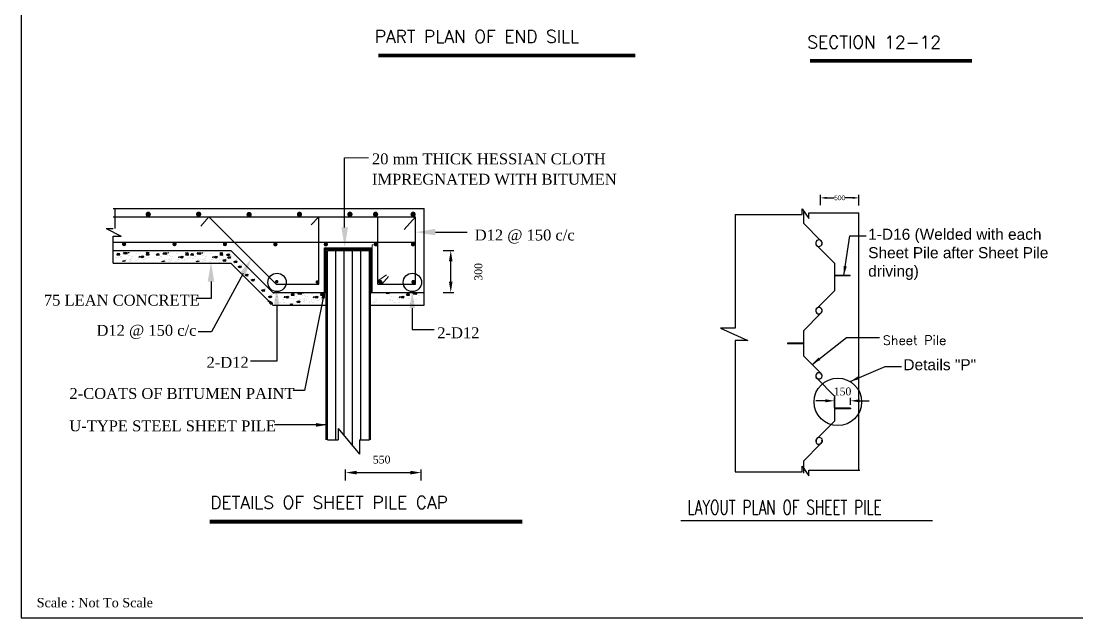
# Model space of a CAD drawing. Extents: x -298162 to 1078160, y -513173 to -216568.
# Drawn here: x 432169 to 465995, y -459717 to -440584 of the extents above; entities that cross this region are included whole.
import ezdxf

# ---------------------------------------------------------------- set-up
doc = ezdxf.new("R2010")
doc.units = 0
doc.header["$MEASUREMENT"] = 0
doc.layers.get('0').update_dxf_attribs({"linetype": 'CONTINUOUS'})
doc.layers.get('DEFPOINTS').update_dxf_attribs({"linetype": 'CONTINUOUS'})
for name, color, linetype, lineweight in [('HACH', 8, 'CONTINUOUS', 20), ('Left Bank Profile', 7, 'CONTINUOUS', 25), ('Other line', 7, 'CONTINUOUS', 15)]:
    doc.layers.add(name, color=color, linetype=linetype, lineweight=lineweight)
doc.layers.add('LINE', color=7, linetype='CONTINUOUS')
doc.styles.add('Arial-20', font='arial.ttf')
doc.styles.add('BIG', font='ROMANT.SHX')
doc.styles.get("Standard").update_dxf_attribs({"font": 'times.ttf', "height": 250})
doc.styles.add('TIMES', font='arial.ttf', dxfattribs={"height": 350})
doc.dimstyles.new('3', dxfattribs={"dimtxt": 225, "dimasz": 350, "dimexe": 100, "dimexo": 25, "dimgap": 9, "dimtad": 0, "dimdec": 0, "dimzin": 0, "dimdsep": 46, "dimtxsty": 'Standard', "dimcen": 0, "dimclrt": 256, "dimadec": 0, "dimazin": 0, "dimtfac": 1, "dimtdec": 0, "dimtofl": 0, "dimtmove": 2, "dimatfit": 3, "dimfxl": 1, "dimtolj": 1, "dimtzin": 0, "dimarcsym": 0})

# ---------------------------------------------------------------- blocks, each defined once
blk = doc.blocks.new('*D1005')
at = {"color": 0, "lineweight": -2}
for p, q in [((442566, -455308), (442566, -454959)), ((444990, -455308), (444990, -454959)), ((442916, -455059), (444640, -455059))]:
    blk.add_line(p, q, dxfattribs=at)
for points in [[(442916, -455001), (442916, -455117), (442566, -455059)], [(444640, -455001), (444640, -455117), (444990, -455059)]]:
    blk.add_solid(points, dxfattribs=at)
at = {"layer": 'DEFPOINTS', "color": 0, "lineweight": -2}
for p in [(444990, -455059), (442566, -455333), (444990, -455333)]:
    blk.add_point(p, dxfattribs=at)
at = {"insert": (443720, -454643), "char_height": 250, "attachment_point": 5}
blk.add_mtext('\\A1;550', dxfattribs=at)
blk = doc.blocks.new('*D1007')
at = {"color": 0, "lineweight": -2}
for p, q in [((445689, -447939), (446034, -447939)), ((445934, -448935), (445934, -448289)), ((445689, -449285), (446034, -449285))]:
    blk.add_line(p, q, dxfattribs=at)
for points in [[(445876, -448289), (445993, -448289), (445934, -447939)], [(445876, -448935), (445993, -448935), (445934, -449285)]]:
    blk.add_solid(points, dxfattribs=at)
at = {"layer": 'DEFPOINTS', "color": 0, "lineweight": -2}
for p in [(445664, -447939), (445934, -447939), (445664, -449285)]:
    blk.add_point(p, dxfattribs=at)
at = {"insert": (446821, -448623), "char_height": 250, "attachment_point": 5, "rotation": 90}
blk.add_mtext('\\A1;300', dxfattribs=at)
blk = doc.blocks.new('*D1327')
at = {"layer": 'DEFPOINTS', "color": 0, "lineweight": -2}
for p in [(457778, -446508), (459012, -446251), (459012, -446519)]:
    blk.add_point(p, dxfattribs=at)
at = {"layer": 'LINE', "color": 0, "lineweight": -2}
for p, q in [((457778, -446483), (457778, -446151)), ((459012, -446494), (459012, -446151)), ((457978, -446251), (458220, -446251)), ((458812, -446251), (458569, -446251))]:
    blk.add_line(p, q, dxfattribs=at)
for points in [[(457978, -446218), (457978, -446284), (457778, -446251)], [(458812, -446218), (458812, -446284), (459012, -446251)]]:
    blk.add_solid(points, dxfattribs=at)
at = {"layer": 'LINE', "insert": (458395, -446251), "char_height": 150, "attachment_point": 5, "style": 'Arial-20'}
blk.add_mtext('\\A1;500', dxfattribs=at)
blk = doc.blocks.new('*D1328')
at = {"layer": 'DEFPOINTS', "color": 0, "linetype": 'ByBlock', "lineweight": -2}
for p in [(458741, -452757), (458741, -452910), (458231, -452996)]:
    blk.add_point(p, dxfattribs=at)
at = {"layer": 'LINE', "color": 0, "linetype": 'ByBlock', "lineweight": -2}
for p, q in [((457931, -452757), (457631, -452757)), ((458231, -452971), (458231, -452657)), ((458741, -452885), (458741, -452657)), ((459041, -452757), (459341, -452757))]:
    blk.add_line(p, q, dxfattribs=at)
for points in [[(457931, -452707), (457931, -452807), (458231, -452757)], [(459041, -452707), (459041, -452807), (458741, -452757)]]:
    blk.add_solid(points, dxfattribs=at)
at = {"layer": 'LINE', "linetype": 'ByBlock', "lineweight": -2, "insert": (458486, -452457), "char_height": 250, "attachment_point": 5}
blk.add_mtext('\\A1;150', dxfattribs=at)

msp = doc.modelspace()

# ---------------------------------------------------------------- linework, layer by layer
at = {"color": 0}
for p, q in [((440341.859, -449015.804), (438187.619, -446861.564)), ((435193.469, -448169.046), (435193.469, -448169.046)), ((435233.127, -448072.886), (435276.399, -448021.316)), ((435233.127, -448072.886), (435286.778, -448077.58)), ((435235.211, -448169.046), (435235.211, -448169.046)), ((435274.868, -448072.886), (435318.141, -448021.316)), ((435274.868, -448072.886), (435328.519, -448077.58)), ((435286.762, -448077.607), (435276.383, -448021.343)), ((435290.074, -448026.815), (435290.074, -448026.815)), ((435300.422, -448177.363), (435300.422, -448177.363)), ((435328.503, -448077.607), (435318.125, -448021.343)), ((435331.815, -448026.815), (435331.815, -448026.815)), ((435342.164, -448177.363), (435342.164, -448177.363)), ((435356.975, -448120.229), (435356.975, -448120.229)), ((435398.716, -448120.229), (435398.716, -448120.229)), ((435447.526, -448030.8), (435485.802, -447990.909)), ((435447.526, -448030.8), (435527.356, -448043.181)), ((435489.268, -448030.8), (435527.544, -447990.909)), ((435489.268, -448030.8), (435569.098, -448043.181)), ((435527.339, -448043.2), (435521.256, -447990.909)), ((435569.081, -448043.2), (435562.997, -447990.909)), ((435605.896, -448090.706), (435605.896, -448090.706)), ((435623.873, -448021.28), (435618.271, -447990.909)), ((435641.365, -447993.782), (435641.365, -447993.782)), ((435647.638, -448090.706), (435647.638, -448090.706)), ((435672.628, -448189.291), (435672.628, -448189.291)), ((435683.107, -447993.782), (435683.107, -447993.782)), ((435705.788, -448116.669), (435705.788, -448116.669)), ((435714.37, -448189.291), (435714.37, -448189.291)), ((435747.53, -448116.669), (435747.53, -448116.669)), ((435880.443, -448030.375), (435880.443, -448030.375)), ((435922.184, -448030.375), (435922.184, -448030.375)), ((435955.877, -448163.906), (435974.077, -448109.665)), ((435994.728, -448133.764), (436057.576, -448109.639)), ((435994.728, -448133.764), (436039.376, -448163.88)), ((436036.469, -448133.764), (436099.318, -448109.639)), ((436036.469, -448133.764), (436081.118, -448163.88)), ((436039.36, -448163.906), (436057.56, -448109.665)), ((436078.877, -448158.005), (436078.877, -448158.005)), ((436081.102, -448163.906), (436099.302, -448109.665)), ((436120.618, -448158.005), (436120.618, -448158.005)), ((436171.089, -447990.909), (436214.376, -448020.106)), ((436172.309, -448072.886), (436215.582, -448021.316)), ((436172.309, -448072.886), (436225.96, -448077.58)), ((436212.83, -447990.909), (436256.118, -448020.106)), ((436214.051, -448072.886), (436257.323, -448021.316)), ((436214.051, -448072.886), (436267.702, -448077.58)), ((436214.36, -448020.131), (436224.165, -447990.909)), ((436225.944, -448077.607), (436215.566, -448021.343)), ((436229.256, -448026.815), (436229.256, -448026.815)), ((436239.605, -448177.363), (436239.605, -448177.363)), ((436256.102, -448020.131), (436265.907, -447990.909)), ((436267.686, -448077.607), (436257.307, -448021.343)), ((436270.998, -448026.815), (436270.998, -448026.815)), ((436281.346, -448177.363), (436281.346, -448177.363)), ((436458.195, -448178.274), (436458.195, -448178.274)), ((436497.853, -448082.114), (436541.125, -448030.544)), ((436497.853, -448082.114), (436551.504, -448086.808)), ((436499.937, -448178.274), (436499.937, -448178.274)), ((436539.594, -448082.114), (436582.867, -448030.544)), ((436539.594, -448082.114), (436593.245, -448086.808)), ((436551.488, -448086.834), (436541.109, -448030.57)), ((436554.8, -448036.043), (436554.8, -448036.043)), ((436565.148, -448186.591), (436565.148, -448186.591)), ((436593.229, -448086.834), (436582.851, -448030.57)), ((436596.541, -448036.043), (436596.541, -448036.043)), ((436606.89, -448186.591), (436606.89, -448186.591)), ((436621.701, -448129.457), (436621.701, -448129.457)), ((436663.443, -448129.457), (436663.443, -448129.457)), ((436712.252, -448040.028), (436750.528, -448000.136)), ((436712.252, -448040.028), (436792.082, -448052.409)), ((436753.994, -448040.028), (436792.27, -448000.136)), ((436753.994, -448040.028), (436833.824, -448052.409)), ((436792.065, -448052.428), (436785.982, -448000.136)), ((436833.807, -448052.428), (436827.724, -448000.136)), ((436870.622, -448099.934), (436870.622, -448099.934)), ((436888.599, -448030.508), (436882.997, -448000.136)), ((436906.091, -448003.01), (436906.091, -448003.01)), ((436912.364, -448099.934), (436912.364, -448099.934)), ((436937.354, -448198.519), (436937.354, -448198.519)), ((436947.833, -448003.01), (436947.833, -448003.01)), ((436970.514, -448125.897), (436970.514, -448125.897)), ((436979.096, -448198.519), (436979.096, -448198.519)), ((437012.256, -448125.897), (437012.256, -448125.897)), ((437145.169, -448039.603), (437145.169, -448039.603)), ((437186.91, -448039.603), (437186.91, -448039.603)), ((437220.603, -448173.134), (437238.803, -448118.893)), ((437259.454, -448142.992), (437322.302, -448118.866)), ((437259.454, -448142.992), (437304.102, -448173.108)), ((437301.195, -448142.992), (437364.044, -448118.866)), ((437301.195, -448142.992), (437345.844, -448173.108)), ((437304.086, -448173.134), (437322.286, -448118.893)), ((437343.603, -448167.233), (437343.603, -448167.233)), ((437345.828, -448173.134), (437364.028, -448118.893)), ((437385.344, -448167.233), (437385.344, -448167.233)), ((437435.815, -448000.136), (437479.102, -448029.334)), ((437437.035, -448082.114), (437480.308, -448030.544)), ((437437.035, -448082.114), (437490.686, -448086.808)), ((437477.556, -448000.136), (437520.844, -448029.334)), ((437478.777, -448082.114), (437522.049, -448030.544)), ((437478.777, -448082.114), (437532.428, -448086.808)), ((437479.086, -448029.359), (437488.891, -448000.136)), ((437490.67, -448086.834), (437480.292, -448030.57)), ((437493.982, -448036.043), (437493.982, -448036.043)), ((437504.331, -448186.591), (437504.331, -448186.591)), ((437520.828, -448029.359), (437530.633, -448000.136)), ((437532.412, -448086.834), (437522.033, -448030.57)), ((437535.724, -448036.043), (437535.724, -448036.043)), ((437546.072, -448186.591), (437546.072, -448186.591)), ((437553.521, -448178.274), (437553.521, -448178.274)), ((437593.179, -448082.114), (437636.451, -448030.544)), ((437593.179, -448082.114), (437646.83, -448086.808)), ((437595.263, -448178.274), (437595.263, -448178.274)), ((437634.921, -448082.114), (437678.193, -448030.544)), ((437634.921, -448082.114), (437688.572, -448086.808)), ((437646.814, -448086.834), (437636.435, -448030.57)), ((437650.126, -448036.043), (437650.126, -448036.043)), ((437660.474, -448186.591), (437660.474, -448186.591)), ((437688.556, -448086.834), (437678.177, -448030.57)), ((437691.868, -448036.043), (437691.868, -448036.043)), ((437702.216, -448186.591), (437702.216, -448186.591)), ((437717.027, -448129.457), (437717.027, -448129.457)), ((437758.769, -448129.457), (437758.769, -448129.457)), ((437807.579, -448040.028), (437845.854, -448000.136)), ((437807.579, -448040.028), (437887.408, -448052.409)), ((437849.32, -448040.028), (437887.596, -448000.136)), ((437849.32, -448040.028), (437929.15, -448052.409)), ((437887.391, -448052.428), (437881.308, -448000.136)), ((437929.133, -448052.428), (437923.05, -448000.136)), ((437965.948, -448099.934), (437965.948, -448099.934)), ((437983.925, -448030.508), (437978.323, -448000.136)), ((438001.417, -448003.01), (438001.417, -448003.01)), ((438007.69, -448099.934), (438007.69, -448099.934)), ((438032.681, -448198.519), (438032.681, -448198.519)), ((438043.159, -448003.01), (438043.159, -448003.01)), ((438065.84, -448125.897), (438065.84, -448125.897)), ((438074.422, -448198.519), (438074.422, -448198.519)), ((438107.582, -448125.897), (438107.582, -448125.897)), ((438240.495, -448039.603), (438240.495, -448039.603)), ((438282.237, -448039.603), (438282.237, -448039.603)), ((438315.929, -448173.134), (438334.129, -448118.893)), ((438354.78, -448142.992), (438417.629, -448118.866)), ((438354.78, -448142.992), (438399.429, -448173.108)), ((438396.522, -448142.992), (438459.37, -448118.866)), ((438396.522, -448142.992), (438441.17, -448173.108)), ((438399.412, -448173.134), (438417.612, -448118.893)), ((438438.929, -448167.233), (438438.929, -448167.233)), ((438441.154, -448173.134), (438459.354, -448118.893)), ((438480.671, -448167.233), (438480.671, -448167.233)), ((438531.141, -448000.136), (438574.428, -448029.334)), ((438532.361, -448082.114), (438575.634, -448030.544)), ((438532.361, -448082.114), (438586.012, -448086.808)), ((438572.882, -448000.136), (438616.17, -448029.334)), ((438574.103, -448082.114), (438617.376, -448030.544)), ((438574.103, -448082.114), (438627.754, -448086.808)), ((438574.412, -448029.359), (438584.217, -448000.136)), ((438585.996, -448086.834), (438575.618, -448030.57)), ((438589.308, -448036.043), (438589.308, -448036.043)), ((438599.657, -448186.591), (438599.657, -448186.591)), ((438616.154, -448029.359), (438625.959, -448000.136)), ((438627.738, -448086.834), (438617.359, -448030.57)), ((438631.05, -448036.043), (438631.05, -448036.043)), ((438641.398, -448186.591), (438641.398, -448186.591)), ((438647.946, -448132.963), (438647.946, -448132.963)), ((438719.358, -448192.972), (438719.358, -448192.972)), ((438750.336, -448067.872), (438813.185, -448043.747)), ((438750.336, -448067.872), (438794.985, -448097.988)), ((438761.1, -448192.972), (438761.1, -448192.972)), ((438780.483, -448158.22), (438843.332, -448134.095)), ((438780.483, -448158.22), (438825.132, -448188.336)), ((438792.078, -448067.872), (438854.927, -448043.747)), ((438792.078, -448067.872), (438836.727, -448097.988)), ((438794.969, -448098.012), (438813.169, -448043.771)), ((438822.225, -448158.22), (438885.073, -448134.095)), ((438822.225, -448158.22), (438866.873, -448188.336)), ((438825.115, -448188.36), (438843.315, -448134.118)), ((438830.91, -448103.38), (438830.91, -448103.38)), ((438836.71, -448098.012), (438854.91, -448043.771)), ((438839.699, -448184.541), (438839.699, -448184.541)), ((438839.945, -448012.276), (438839.945, -448012.276)), ((438861.056, -448193.728), (438861.056, -448193.728)), ((438866.857, -448188.36), (438885.057, -448134.118)), ((438870.091, -448102.624), (438870.091, -448102.624)), ((438872.651, -448103.38), (438872.651, -448103.38)), ((438881.686, -448012.276), (438881.686, -448012.276)), ((440230.319, -449285.084), (438883.919, -447938.684)), ((438902.798, -448193.728), (438902.798, -448193.728)), ((438911.833, -448102.624), (438911.833, -448102.624)), ((438960.286, -448003.846), (438960.286, -448003.846)), ((438990.432, -448094.194), (438990.432, -448094.194)), ((435415.544, -448279.494), (435478.393, -448255.369)), ((435457.286, -448279.494), (435520.134, -448255.369)), ((435505.152, -448223.898), (435505.152, -448223.898)), ((435546.894, -448223.898), (435546.894, -448223.898)), ((435625.493, -448215.468), (435625.493, -448215.468)), ((435630.45, -448292.587), (435630.45, -448292.587)), ((435667.235, -448215.468), (435667.235, -448215.468)), ((435672.192, -448292.587), (435672.192, -448292.587)), ((435674.95, -448251.702), (435674.95, -448251.702)), ((435716.691, -448251.702), (435716.691, -448251.702)), ((435836.067, -448270.247), (435836.067, -448270.247)), ((435877.809, -448270.247), (435877.809, -448270.247)), ((435899.655, -448222.119), (435899.655, -448222.119)), ((435941.396, -448222.119), (435941.396, -448222.119)), ((436083.834, -448235.124), (436083.834, -448235.124)), ((436125.575, -448235.124), (436125.575, -448235.124)), ((436151.787, -448209.536), (436151.787, -448209.536)), ((436193.529, -448209.536), (436193.529, -448209.536)), ((436680.27, -448288.722), (436743.119, -448264.597)), ((436722.012, -448288.722), (436784.86, -448264.597)), ((436769.878, -448233.126), (436769.878, -448233.126)), ((436811.62, -448233.126), (436811.62, -448233.126)), ((436890.219, -448224.696), (436890.219, -448224.696)), ((436895.176, -448301.815), (436895.176, -448301.815)), ((436931.961, -448224.696), (436931.961, -448224.696)), ((436936.918, -448301.815), (436936.918, -448301.815)), ((436939.676, -448260.929), (436939.676, -448260.929)), ((436981.417, -448260.929), (436981.417, -448260.929)), ((437100.793, -448279.475), (437100.793, -448279.475)), ((437142.535, -448279.475), (437142.535, -448279.475)), ((437164.381, -448231.346), (437164.381, -448231.346)), ((437206.122, -448231.346), (437206.122, -448231.346)), ((437348.56, -448244.352), (437348.56, -448244.352)), ((437390.301, -448244.352), (437390.301, -448244.352)), ((437416.513, -448218.764), (437416.513, -448218.764)), ((437458.255, -448218.764), (437458.255, -448218.764)), ((437775.596, -448288.722), (437838.445, -448264.597)), ((437817.338, -448288.722), (437880.186, -448264.597)), ((437865.204, -448233.126), (437865.204, -448233.126)), ((437906.946, -448233.126), (437906.946, -448233.126)), ((437985.545, -448224.696), (437985.545, -448224.696)), ((437990.502, -448301.815), (437990.502, -448301.815)), ((438027.287, -448224.696), (438027.287, -448224.696)), ((438032.244, -448301.815), (438032.244, -448301.815)), ((438035.002, -448260.929), (438035.002, -448260.929)), ((438076.744, -448260.929), (438076.744, -448260.929)), ((438196.119, -448279.475), (438196.119, -448279.475)), ((438237.861, -448279.475), (438237.861, -448279.475)), ((438259.707, -448231.346), (438259.707, -448231.346)), ((438301.449, -448231.346), (438301.449, -448231.346)), ((438443.886, -448244.352), (438443.886, -448244.352)), ((438485.628, -448244.352), (438485.628, -448244.352)), ((438511.84, -448218.764), (438511.84, -448218.764)), ((438527.36, -448313.659), (438527.36, -448313.659)), ((438553.581, -448218.764), (438553.581, -448218.764)), ((438629.75, -448248.568), (438692.598, -448224.442)), ((438629.75, -448248.568), (438674.398, -448278.684)), ((438671.491, -448248.568), (438734.34, -448224.442)), ((438671.491, -448248.568), (438716.14, -448278.684)), ((438674.382, -448278.707), (438692.582, -448224.466)), ((438678.093, -448223.311), (438678.093, -448223.311)), ((438710.323, -448284.076), (438710.323, -448284.076)), ((438716.124, -448278.707), (438734.324, -448224.466)), ((438752.065, -448284.076), (438752.065, -448284.076)), ((438879.07, -448353.813), (438879.07, -448353.813)), ((438981.46, -448288.722), (439044.309, -448264.597)), ((438981.46, -448288.722), (439026.109, -448318.838)), ((439019.754, -448514.432), (439019.754, -448514.432)), ((439023.202, -448288.722), (439086.05, -448264.597)), ((439023.202, -448288.722), (439067.85, -448318.838)), ((439026.092, -448318.862), (439044.292, -448264.621)), ((439062.033, -448324.23), (439062.033, -448324.23)), ((439067.834, -448318.862), (439086.034, -448264.621)), ((439071.068, -448233.126), (439071.068, -448233.126)), ((439103.775, -448324.23), (439103.775, -448324.23)), ((439112.81, -448233.126), (439112.81, -448233.126)), ((439122.144, -448449.341), (439184.993, -448425.216)), ((439122.144, -448449.341), (439166.793, -448479.457)), ((439163.886, -448449.341), (439226.734, -448425.216)), ((439163.886, -448449.341), (439208.534, -448479.457)), ((439166.776, -448479.481), (439184.976, -448425.239)), ((439191.409, -448224.696), (439191.409, -448224.696)), ((439202.717, -448484.849), (439202.717, -448484.849)), ((439208.518, -448479.481), (439226.718, -448425.239)), ((439211.752, -448393.745), (439211.752, -448393.745)), ((439244.459, -448484.849), (439244.459, -448484.849)), ((439253.494, -448393.745), (439253.494, -448393.745)), ((439332.093, -448385.315), (439332.093, -448385.315)), ((439278.799, -448676.833), (438266.032, -450541.589)), ((439240.829, -448785.476), (439240.829, -448785.476)), ((439343.219, -448720.384), (439406.068, -448696.259)), ((439343.219, -448720.384), (439387.868, -448750.5)), ((439384.961, -448720.384), (439447.809, -448696.259)), ((439384.961, -448720.384), (439429.609, -448750.5)), ((439387.851, -448750.524), (439406.051, -448696.283)), ((439423.792, -448755.893), (439423.792, -448755.893)), ((439429.593, -448750.524), (439447.793, -448696.283)), ((439432.827, -448664.788), (439432.827, -448664.788)), ((439465.534, -448755.893), (439465.534, -448755.893)), ((439474.569, -448664.788), (439474.569, -448664.788)), ((439544.196, -448881.003), (439607.045, -448856.878)), ((439553.168, -448656.358), (439553.168, -448656.358)), ((439585.938, -448881.003), (439648.787, -448856.878)), ((439588.829, -448911.143), (439607.029, -448856.902)), ((439630.57, -448911.143), (439648.77, -448856.902)), ((439633.805, -448825.407), (439633.805, -448825.407)), ((439675.546, -448825.407), (439675.546, -448825.407)), ((439754.146, -448816.977), (439754.146, -448816.977)), ((439441.806, -448946.094), (439441.806, -448946.094)), ((439544.196, -448881.003), (439588.845, -448911.119)), ((439585.938, -448881.003), (439630.587, -448911.119)), ((439624.77, -448916.511), (439624.77, -448916.511)), ((439666.511, -448916.511), (439666.511, -448916.511)), ((439875.809, -449212.279), (439938.657, -449188.153)), ((439875.809, -449212.279), (439920.457, -449242.395)), ((439917.55, -449212.279), (439980.399, -449188.153)), ((439917.55, -449212.279), (439962.199, -449242.395)), ((439920.441, -449242.419), (439938.641, -449188.177)), ((439962.183, -449242.419), (439980.383, -449188.177)), ((439965.417, -449156.683), (439965.417, -449156.683)), ((440007.159, -449156.683), (440007.159, -449156.683)), ((440085.758, -449148.253), (440085.758, -449148.253)), ((439773.419, -449277.37), (439773.419, -449277.37)), ((439956.382, -449247.787), (439956.382, -449247.787)), ((439994.494, -449478.143), (439994.494, -449478.143)), ((439998.124, -449247.787), (439998.124, -449247.787)), ((440096.884, -449413.052), (440159.732, -449388.926)), ((440096.884, -449413.052), (440141.532, -449443.168)), ((440138.625, -449413.052), (440201.474, -449388.926)), ((440138.625, -449413.052), (440183.274, -449443.168)), ((440141.516, -449443.191), (440159.716, -449388.95)), ((440177.457, -449448.56), (440177.457, -449448.56)), ((440183.258, -449443.191), (440201.458, -449388.95)), ((440186.492, -449357.456), (440186.492, -449357.456)), ((440219.199, -449448.56), (440219.199, -449448.56)), ((440228.234, -449357.456), (440228.234, -449357.456)), ((440270.428, -449315.456), (440264.826, -449285.084)), ((440272.048, -449509.644), (440272.048, -449509.644)), ((440306.833, -449349.026), (440306.833, -449349.026)), ((440313.79, -449509.644), (440313.79, -449509.644)), ((440321.505, -449545.877), (440321.505, -449545.877)), ((440352.343, -449410.845), (440352.343, -449410.845)), ((440363.247, -449545.877), (440363.247, -449545.877)), ((440394.085, -449410.845), (440394.085, -449410.845)), ((440546.21, -449516.295), (440546.21, -449516.295)), ((440587.952, -449516.295), (440587.952, -449516.295)), ((440602.432, -449458.082), (440620.632, -449403.841)), ((440641.283, -449427.94), (440704.132, -449403.815)), ((440641.283, -449427.94), (440685.932, -449458.056)), ((440683.025, -449427.94), (440745.873, -449403.815)), ((440683.025, -449427.94), (440727.673, -449458.056)), ((440685.915, -449458.082), (440704.115, -449403.841)), ((440725.432, -449452.181), (440725.432, -449452.181)), ((440727.657, -449458.082), (440745.857, -449403.841)), ((440767.174, -449452.181), (440767.174, -449452.181)), ((440779.207, -449463.222), (440779.207, -449463.222)), ((440818.864, -449367.062), (440862.137, -449315.492)), ((440818.864, -449367.062), (440872.515, -449371.756)), ((440820.949, -449463.222), (440820.949, -449463.222)), ((440860.606, -449367.062), (440903.878, -449315.492)), ((440860.606, -449367.062), (440914.257, -449371.756)), ((440872.499, -449371.782), (440862.121, -449315.519)), ((440875.811, -449320.991), (440875.811, -449320.991)), ((440886.16, -449471.539), (440886.16, -449471.539)), ((440914.241, -449371.782), (440903.862, -449315.519)), ((440917.553, -449320.991), (440917.553, -449320.991)), ((440927.901, -449471.539), (440927.901, -449471.539)), ((440942.712, -449414.405), (440942.712, -449414.405)), ((440984.454, -449414.405), (440984.454, -449414.405)), ((441001.282, -449573.67), (441064.13, -449549.545)), ((441033.264, -449324.976), (441071.54, -449285.084)), ((441033.264, -449324.976), (441113.094, -449337.357)), ((441043.023, -449573.67), (441105.872, -449549.545)), ((441045.914, -449603.81), (441064.114, -449549.569)), ((441075.006, -449324.976), (441113.281, -449285.084)), ((441075.006, -449324.976), (441154.835, -449337.357)), ((441087.655, -449603.81), (441105.855, -449549.569)), ((441090.89, -449518.074), (441090.89, -449518.074)), ((441113.077, -449337.376), (441106.993, -449285.084)), ((441132.631, -449518.074), (441132.631, -449518.074)), ((441154.818, -449337.376), (441148.735, -449285.084)), ((441191.634, -449384.882), (441191.634, -449384.882)), ((441209.611, -449315.456), (441204.008, -449285.084)), ((441211.231, -449509.644), (441211.231, -449509.644)), ((441227.102, -449287.958), (441227.102, -449287.958)), ((441233.375, -449384.882), (441233.375, -449384.882)), ((441252.972, -449509.644), (441252.972, -449509.644)), ((441258.366, -449483.467), (441258.366, -449483.467)), ((441260.687, -449545.877), (441260.687, -449545.877)), ((441268.844, -449287.958), (441268.844, -449287.958)), ((441291.526, -449410.845), (441291.526, -449410.845)), ((441300.108, -449483.467), (441300.108, -449483.467)), ((441302.429, -449545.877), (441302.429, -449545.877)), ((441333.268, -449410.845), (441333.268, -449410.845)), ((441466.18, -449324.551), (441466.18, -449324.551)), ((441485.392, -449516.295), (441485.392, -449516.295)), ((441507.922, -449324.551), (441507.922, -449324.551)), ((441527.134, -449516.295), (441527.134, -449516.295)), ((441541.615, -449458.082), (441559.815, -449403.841)), ((441580.465, -449427.94), (441643.314, -449403.815)), ((441580.465, -449427.94), (441625.114, -449458.056)), ((441622.207, -449427.94), (441685.056, -449403.815)), ((441622.207, -449427.94), (441666.856, -449458.056)), ((441625.098, -449458.082), (441643.298, -449403.841)), ((441664.614, -449452.181), (441664.614, -449452.181)), ((441666.839, -449458.082), (441685.039, -449403.841)), ((441669.571, -449529.3), (441669.571, -449529.3)), ((441706.356, -449452.181), (441706.356, -449452.181)), ((441711.313, -449529.3), (441711.313, -449529.3)), ((441737.525, -449503.712), (441737.525, -449503.712)), ((441756.826, -449285.084), (441800.114, -449314.282)), ((441758.047, -449367.062), (441801.319, -449315.492)), ((441758.047, -449367.062), (441811.698, -449371.756)), ((441779.267, -449503.712), (441779.267, -449503.712)), ((441798.568, -449285.084), (441841.855, -449314.282)), ((441799.788, -449367.062), (441843.061, -449315.492)), ((441799.788, -449367.062), (441853.439, -449371.756)), ((441800.098, -449314.307), (441809.903, -449285.084)), ((441811.682, -449371.782), (441801.303, -449315.519)), ((441814.994, -449320.991), (441814.994, -449320.991)), ((441825.342, -449471.539), (441825.342, -449471.539)), ((441841.839, -449314.307), (441851.644, -449285.084)), ((441853.423, -449371.782), (441843.045, -449315.519)), ((441856.735, -449320.991), (441856.735, -449320.991)), ((441867.084, -449471.539), (441867.084, -449471.539)), ((443344.924, -449311.24), (443344.924, -449311.24)), ((443386.665, -449311.24), (443386.665, -449311.24)), ((443522.992, -449500.7), (443522.992, -449500.7)), ((443564.734, -449500.7), (443564.734, -449500.7)), ((443869.169, -449310.736), (443890.692, -449285.084)), ((443869.169, -449310.736), (443922.82, -449315.429)), ((443910.91, -449310.736), (443932.434, -449285.084)), ((443910.91, -449310.736), (443964.561, -449315.429)), ((443922.804, -449315.456), (443917.201, -449285.084)), ((443964.545, -449315.456), (443958.943, -449285.084)), ((443966.165, -449509.644), (443966.165, -449509.644)), ((444007.907, -449509.644), (444007.907, -449509.644)), ((444015.622, -449545.877), (444015.622, -449545.877)), ((444046.46, -449410.845), (444046.46, -449410.845)), ((444057.364, -449545.877), (444057.364, -449545.877)), ((444088.202, -449410.845), (444088.202, -449410.845)), ((444240.327, -449516.295), (444240.327, -449516.295)), ((444282.069, -449516.295), (444282.069, -449516.295)), ((444296.549, -449458.082), (444314.749, -449403.841)), ((444335.4, -449427.94), (444398.249, -449403.815)), ((444335.4, -449427.94), (444380.049, -449458.056)), ((444377.142, -449427.94), (444439.99, -449403.815)), ((444377.142, -449427.94), (444421.79, -449458.056)), ((444380.032, -449458.082), (444398.232, -449403.841)), ((444419.549, -449452.181), (444419.549, -449452.181)), ((444421.774, -449458.082), (444439.974, -449403.841)), ((444461.291, -449452.181), (444461.291, -449452.181)), ((444512.981, -449367.062), (444556.254, -449315.492)), ((444512.981, -449367.062), (444566.632, -449371.756)), ((444554.723, -449367.062), (444597.995, -449315.492)), ((444554.723, -449367.062), (444608.374, -449371.756)), ((444566.616, -449371.782), (444556.238, -449315.519)), ((444569.928, -449320.991), (444569.928, -449320.991)), ((444580.277, -449471.539), (444580.277, -449471.539)), ((444608.358, -449371.782), (444597.979, -449315.519)), ((444611.67, -449320.991), (444611.67, -449320.991)), ((444622.018, -449471.539), (444622.018, -449471.539)), ((444727.381, -449324.976), (444765.657, -449285.084)), ((444727.381, -449324.976), (444807.211, -449337.357)), ((444769.123, -449324.976), (444807.398, -449285.084)), ((444769.123, -449324.976), (444848.952, -449337.357)), ((444785.007, -449518.074), (444785.007, -449518.074)), ((444807.194, -449337.376), (444801.11, -449285.084)), ((444826.748, -449518.074), (444826.748, -449518.074)), ((444848.935, -449337.376), (444842.852, -449285.084)), ((444885.751, -449384.882), (444885.751, -449384.882)), ((444927.492, -449384.882), (444927.492, -449384.882)), ((444980.315, -449289.496), (444980.315, -449289.496)), ((445022.057, -449289.496), (445022.057, -449289.496)), ((440080.126, -449580.553), (440103.415, -449556.28)), ((440113.455, -449613.882), (440136.436, -449617.446)), ((440121.867, -449580.553), (440145.157, -449556.28)), ((440136.419, -449617.463), (440130.31, -449564.952)), ((440138.447, -449638.874), (440174.108, -449596.375)), ((440149.118, -449649.545), (440184.486, -449652.639)), ((440155.197, -449613.882), (440178.177, -449617.446)), ((440178.16, -449617.463), (440172.052, -449564.952)), ((440184.47, -449652.662), (440174.092, -449596.399)), ((440180.189, -449638.874), (440215.849, -449596.375)), ((440190.86, -449649.545), (440226.228, -449652.639)), ((440226.212, -449652.662), (440215.833, -449596.399)), ((440439.203, -449604.938), (440439.203, -449604.938)), ((440480.945, -449604.938), (440480.945, -449604.938)), ((440567.422, -449607.929), (440567.422, -449607.929)), ((440609.164, -449607.929), (440609.164, -449607.929)), ((440755.327, -449649.964), (440755.327, -449649.964)), ((440787.459, -449689.004), (440817.92, -449652.702)), ((440797.069, -449649.964), (440797.069, -449649.964)), ((440824.596, -449689.004), (440817.904, -449652.725)), ((440829.2, -449689.004), (440859.662, -449652.702)), ((440857.15, -449638.762), (440857.15, -449638.762)), ((440866.338, -449689.004), (440859.646, -449652.725)), ((440898.891, -449638.762), (440898.891, -449638.762)), ((441001.282, -449573.67), (441045.93, -449603.786)), ((441043.023, -449573.67), (441087.672, -449603.786)), ((441076.574, -449689.004), (441084.474, -449680.771)), ((441081.855, -449609.179), (441081.855, -449609.179)), ((441085.413, -449689.004), (441084.457, -449680.788)), ((441118.316, -449689.004), (441126.216, -449680.771)), ((441123.596, -449609.179), (441123.596, -449609.179)), ((441127.155, -449689.004), (441126.199, -449680.788)), ((441216.188, -449586.763), (441216.188, -449586.763)), ((441257.929, -449586.763), (441257.929, -449586.763)), ((441378.385, -449604.938), (441378.385, -449604.938)), ((441420.127, -449604.938), (441420.127, -449604.938)), ((441421.805, -449564.423), (441421.805, -449564.423)), ((441463.546, -449564.423), (441463.546, -449564.423)), ((441506.604, -449607.929), (441506.604, -449607.929)), ((441548.346, -449607.929), (441548.346, -449607.929)), ((443448.742, -449620.509), (443448.742, -449620.509)), ((443490.484, -449620.509), (443490.484, -449620.509)), ((443505.304, -449572.845), (443505.304, -449572.845)), ((443547.046, -449572.845), (443547.046, -449572.845)), ((444133.32, -449604.938), (444133.32, -449604.938)), ((444175.062, -449604.938), (444175.062, -449604.938)), ((444261.539, -449607.929), (444261.539, -449607.929)), ((444303.281, -449607.929), (444303.281, -449607.929)), ((444612.479, -449625.184), (444612.479, -449625.184)), ((444654.221, -449625.184), (444654.221, -449625.184)), ((444696.769, -449584.693), (444696.769, -449584.693)), ((444738.511, -449584.693), (444738.511, -449584.693)), ((444874.836, -449683.688), (444874.836, -449683.688)), ((444916.578, -449683.688), (444916.578, -449683.688))]:
    msp.add_line(p, q, dxfattribs=at)
for points in [[(442640.518, -447199.497), (442431.078, -447199.497), (442535.798, -447827.817)], [(445440.938, -447455.16), (445440.938, -447245.72), (444812.618, -447350.44)], [(438148.156, -448933.514), (438357.596, -448933.514), (438252.876, -448305.194)], [(439200.1, -448633.666), (439357.498, -448719.999), (439537.798, -448204.64)], [(440268.069, -449718.325), (440447.589, -449718.325), (440357.829, -449179.765)]]:
    msp.add_solid(points, dxfattribs=at)
at = {"layer": 'HACH', "color": 0}
for p, q in [((442535.028, -444963.557), (443300.81, -444963.557)), ((438187.619, -446861.564), (437929.911, -447160.149)), ((441711.359, -446861.564), (441461.031, -447118.355)), ((444808.079, -446861.564), (444440.271, -447259.503)), ((443596.319, -448909.746), (443878.237, -448712.783)), ((443731.092, -449015.804), (443939.19, -448776.164))]:
    msp.add_line(p, q, dxfattribs=at)
at = {"layer": 'Left Bank Profile', "color": 0}
msp.add_lwpolyline([(461971.027, -459716.504), (492673.902, -459716.504)], dxfattribs=at)
at = {"layer": 'LINE', "color": 0}
for p, q in [((442535.028, -447199.497), (442535.028, -444963.557)), ((435113.999, -446592.284), (439153.199, -446592.284)), ((435187.2, -447229.399), (435187.2, -446592.284)), ((439153.199, -446592.284), (441307.439, -446592.284)), ((441307.439, -446592.284), (445077.359, -446592.284)), ((445077.359, -449689.004), (445077.359, -446592.284)), ((435113.999, -446861.564), (439153.199, -446861.564)), ((439153.199, -446861.564), (444808.079, -446861.564)), ((441711.359, -449015.804), (441711.359, -446861.564)), ((443596.319, -449015.804), (443596.319, -446861.564)), ((444808.079, -449015.804), (444808.079, -446861.564)), ((434893.947, -447229.399), (435113.999, -447229.399)), ((434893.947, -447229.399), (435373.265, -447478.391)), ((435113.999, -448342.604), (435113.999, -447478.391)), ((435113.999, -447478.391), (435373.265, -447478.391)), ((445440.938, -447350.44), (446463.415, -447350.44)), ((435113.999, -447669.404), (444808.079, -447669.404)), ((441890.879, -449285.084), (441890.879, -447848.924)), ((441890.879, -447848.924), (443416.799, -447848.924)), ((441890.879, -447859.696), (443416.799, -447859.696)), ((441901.65, -449285.084), (441901.65, -447848.924)), ((441913.319, -449285.084), (441913.319, -447848.924)), ((441924.09, -449285.084), (441924.09, -447848.924)), ((441934.862, -449285.084), (441934.862, -447848.924)), ((441935.759, -449285.084), (441935.759, -447848.924)), ((443361.148, -449285.084), (443361.148, -447848.924)), ((443371.919, -449285.084), (443371.919, -447848.924)), ((443371.919, -449285.084), (443371.919, -447848.924)), ((443394.359, -449285.084), (443394.359, -447848.924)), ((443395.257, -449285.084), (443395.257, -447848.924)), ((443406.028, -449285.084), (443406.028, -447848.924)), ((443416.799, -449285.084), (443416.799, -447848.924)), ((435113.999, -447938.684), (438883.919, -447938.684)), ((441890.879, -447870.467), (443416.799, -447870.467)), ((441890.879, -447871.364), (443416.799, -447871.364)), ((441890.879, -447882.136), (443416.799, -447882.136)), ((441890.879, -447893.804), (443416.799, -447893.804)), ((441890.879, -447893.804), (443416.799, -447893.804)), ((441947.428, -454012.878), (441947.428, -447938.684)), ((441958.199, -454012.878), (441958.199, -447938.684)), ((441980.639, -447905.473), (443327.039, -447905.473)), ((441980.639, -447916.244), (443327.039, -447916.244)), ((441980.639, -454012.878), (441980.639, -447938.684)), ((441980.639, -447938.684), (443327.039, -447938.684)), ((442249.919, -454012.878), (442249.919, -447938.684)), ((442519.199, -453884.168), (442519.199, -447938.684)), ((442788.479, -454206.976), (442788.479, -447938.684)), ((443057.759, -454012.878), (443057.759, -447938.684)), ((443327.039, -454012.878), (443327.039, -447938.684)), ((443327.039, -454012.878), (443327.039, -447938.684)), ((443349.479, -454012.878), (443349.479, -447938.684)), ((443360.25, -454012.878), (443360.25, -447938.684)), ((435113.999, -448342.604), (438883.919, -448342.604)), ((440230.319, -449689.004), (438883.919, -448342.604)), ((438252.876, -448933.514), (438252.876, -449476.936)), ((440341.859, -449015.804), (441711.359, -449015.804)), ((443596.319, -449015.804), (444808.079, -449015.804)), ((438252.876, -449476.936), (437775.014, -449476.936)), ((440230.319, -449285.084), (441947.428, -449285.084)), ((443360.25, -449285.084), (445077.359, -449285.084)), ((440230.319, -449689.004), (441947.428, -449689.004)), ((440357.829, -449718.325), (440357.829, -451487.807)), ((443360.25, -449689.004), (445077.359, -449689.004)), ((444699.535, -449785.493), (444699.535, -450472.595)), ((438266.032, -450541.589), (437843.345, -450541.589)), ((444699.535, -450472.595), (445402.144, -450472.595)), ((440357.829, -451487.807), (439517.688, -451487.807)), ((442322.168, -453647.971), (442322.168, -454012.878)), ((442322.168, -453647.971), (443007.066, -454469.013)), ((441980.639, -454012.878), (442322.168, -454012.878)), ((442626.567, -454012.878), (442653.839, -454012.878)), ((443007.066, -454012.878), (443007.066, -454469.013)), ((443007.066, -454012.878), (443327.039, -454012.878)), ((461991.785, -459716.504), (492673.902, -459716.504))]:
    msp.add_line(p, q, dxfattribs=at)
at = {"layer": 'LINE', "color": 0, "linetype": 'ByBlock', "lineweight": -2}
for p, q in [((455051.585, -446785.835), (457195.339, -446785.835)), ((457195.339, -446785.835), (457195.339, -446604.92)), ((457195.339, -446604.92), (457411.473, -446910.998)), ((457411.473, -446910.998), (457411.473, -446733.794)), ((457411.473, -446733.794), (459011.585, -446733.794)), ((458731.585, -448736.089), (458230.88, -448736.089)), ((458731.585, -448755.238), (458230.88, -448755.238)), ((456722.557, -450911.006), (456722.557, -450930.156)), ((457230.88, -450911.006), (456722.557, -450911.006)), ((457230.88, -450930.156), (456722.557, -450930.156)), ((458740.585, -452995.503), (458230.88, -452995.503)), ((457195.339, -455035.937), (457195.339, -454855.021)), ((457195.339, -454855.021), (457411.473, -455161.1)), ((455051.585, -455035.937), (457195.339, -455035.937)), ((457411.473, -455161.1), (457411.473, -454983.896)), ((457411.473, -454983.896), (459038.585, -454983.896)), ((453302.497, -456592.913), (461367.585, -456592.913))]:
    msp.add_line(p, q, dxfattribs=at)
at = {"layer": 'LINE', "color": 0, "linetype": 'ByBlock', "lineweight": -2, "ltscale": 5}
for p, q in [((455051.585, -446785.835), (455051.585, -450423.614)), ((455051.585, -446785.835), (455051.585, -450423.614)), ((459011.585, -454983.896), (459011.585, -446733.794)), ((458731.585, -448755.238), (458731.585, -448736.089)), ((455051.585, -450423.614), (454578.585, -450423.614)), ((454578.585, -450423.614), (455449.585, -450818.614)), ((455051.585, -450818.614), (455051.585, -455035.937)), ((455449.585, -450818.614), (455051.585, -450818.614)), ((458740.585, -452995.503), (458740.585, -453014.653))]:
    msp.add_line(p, q, dxfattribs=at)
at = {"layer": 'LINE', "color": 0, "linetype": 'ByBlock', "lineweight": 30}
for p, q in [((457230.88, -446698.827), (457230.88, -447064.286)), ((457789.359, -447622.765), (457230.88, -447064.286)), ((457671.987, -447786.082), (458230.88, -448344.975)), ((458230.88, -448344.975), (458230.88, -449226.615)), ((457888.737, -449568.758), (458230.88, -449226.615)), ((457671.987, -449785.508), (457888.737, -449568.758)), ((457789.773, -449951.425), (457230.88, -450510.318)), ((457230.88, -450510.318), (457230.88, -451312.07)), ((457789.359, -451870.549), (457230.88, -451312.07)), ((457671.987, -452045.497), (458230.88, -452604.389)), ((458230.88, -452604.389), (458230.88, -453405.727)), ((458740.585, -453014.653), (458230.88, -453014.653)), ((457671.987, -453964.62), (458230.88, -453405.727)), ((457785.051, -454134.845), (457230.88, -454689.017)), ((457230.88, -454689.017), (457230.88, -455078.593))]:
    msp.add_line(p, q, dxfattribs=at)
at = {"layer": 'LINE', "color": 0, "linetype": 'ByBlock', "lineweight": 20}
for p, q in [((443416.799, -447848.924), (443416.799, -447759.367)), ((443416.799, -447759.367), (443453.529, -447760.187))]:
    msp.add_line(p, q, dxfattribs=at)
at = {"layer": 'LINE', "color": 0}
msp.add_lwpolyline([(432168.702, -459716.504), (492673.902, -459716.504), (492673.902, -416930.684), (432168.702, -416930.684)], close=True, dxfattribs=at)
for points, const_width in [([(451844.318, -441685.03), (443617.247, -441685.03)], 122.4), ([(457445.013, -441858.047), (462634.679, -441858.047)], 122.4), ([(438207.156, -456632.565), (448231.885, -456632.565)], 134.64)]:
    msp.add_lwpolyline(points, dxfattribs=dict(at, const_width=const_width))
for points, const_width in [([(436199.733, -446776.92, 1), (436283.883, -446776.92, 1)], 84.15), ([(437814.938, -446776.92, 1), (437899.088, -446776.92, 1)], 84.15), ([(439431.285, -446785.434, 1), (439515.435, -446785.434, 1)], 84.15), ([(441044.636, -446776.92, 1), (441128.786, -446776.92, 1)], 84.15), ([(442662.154, -446776.92, 1), (442746.304, -446776.92, 1)], 84.15), ([(443483.418, -446776.92, 1), (443567.568, -446776.92, 1)], 84.15), ([(444685.374, -446776.92, 1), (444769.524, -446776.92, 1)], 84.15), ([(435434.606, -447732.753, 1), (435501.926, -447732.753, 1)], 67.32), ([(437050.286, -447732.753, 1), (437117.606, -447732.753, 1)], 67.32), ([(438665.966, -447732.753, 1), (438733.286, -447732.753, 1)], 67.32), ([(440282.614, -447740.176, 1), (440349.934, -447740.176, 1)], 67.32), ([(441898.704, -447740.176, 1), (441966.024, -447740.176, 1)], 67.32), ([(443500.592, -447740.176, 1), (443567.912, -447740.176, 1)], 67.32), ([(444688.66, -447740.176, 1), (444755.98, -447740.176, 1)], 67.32), ([(440333.757, -448933.885, 1), (440387.613, -448933.885, 1)], 53.856), ([(441629.659, -448947.512, 1), (441683.515, -448947.512, 1)], 53.856), ([(443644.543, -448947.474, 1), (443711.863, -448947.474, 1)], 67.32), ([(444705.712, -448947.474, 1), (444773.032, -448947.474, 1)], 67.32)]:
    msp.add_lwpolyline(points, format="xyb", close=True, dxfattribs=dict(at, const_width=const_width))
for centre in [(440368.305, -448961.14), (444704.435, -448961.14)]:
    msp.add_circle(centre, 293.709, dxfattribs=at)
at = {"layer": 'LINE', "color": 0, "linetype": 'ByBlock', "lineweight": 30}
for centre, start, end in [((457730.466, -447706.31), 160.1993986, 54.8188723), ((457730.88, -447702.538), 340.1993986, 234.8188723), ((457730.88, -449867.881), 305.1811277, 199.8006014), ((457730.88, -449869.052), 125.1811277, 19.8006014), ((457730.466, -451954.093), 160.1993986, 54.8188723), ((457730.88, -451961.952), 340.1993986, 234.8188723), ((457742.078, -454039.02), 305.1811277, 199.8006014), ((457730.88, -454048.165), 125.1811277, 19.8006014)]:
    msp.add_arc(centre, 102.216, start, end, dxfattribs=at)
at = {"layer": 'LINE', "color": 0}
msp.add_solid([(444609.775, -449785.493), (444789.295, -449785.493), (444699.535, -449246.933)], dxfattribs=at)
at = {"layer": 'Other line', "color": 0, "linetype": 'ByBlock', "lineweight": -2}
msp.add_circle((458335.88, -452791.653), 761.329, dxfattribs=at)

# ---------------------------------------------------------------- texts
at = {"color": 0, "linetype": 'ByBlock', "lineweight": -2, "style": 'BIG', "width": 0.7}
msp.add_text('LAYOUT PLAN OF SHEET PILE', height=455, dxfattribs=at).set_placement((453517.955, -456398.713))
at = {"layer": 'Left Bank Profile', "color": 0, "insert": (434529.973, -459383.621), "char_height": 300, "width": 47139.87554, "attachment_point": 8}
msp.add_mtext('Scale : Not To Scale', dxfattribs=at)
at = {"layer": 'LINE', "color": 0, "style": 'BIG'}
for s, p in [('PART PLAN OF END SILL', (443500.345, -441275.388)), ('SECTION 12-12', (457357.387, -441457.5)), ('DETAILS OF SHEET PILE CAP', (438229.347, -456214.849))]:
    msp.add_text(s, height=400, dxfattribs=at).set_placement(p)
at = {"layer": 'LINE', "color": 0}
for s, p in [('20 mm THICK HESSIAN CLOTH ', (443409.432, -445175.806)), ('IMPREGNATED WITH BITUMEN', (443409.432, -445827.759)), ('D12 @ 150 c/c', (446702.359, -447616.28)), ('75 LEAN CONCRETE', (432899.376, -449704.684)), ('D12 @ 150 c/c', (434583.426, -450672.542)), ('2-D12', (445502.44, -450750.204)), ('2-D12 ', (438109.461, -451697.552)), ('2-COATS OF BITUMEN PAINT', (433716.98, -452697.069)), ('U-TYPE STEEL SHEET PILE ', (433713.31, -453734.822))]:
    msp.add_text(s, height=350, dxfattribs=at).set_placement(p)
at = {"layer": 'LINE', "color": 0, "linetype": 'ByBlock', "lineweight": -2, "style": 'BIG'}
msp.add_text('Sheet Pile', height=300, dxfattribs=at).set_placement((459778.121, -450966.811))
at = {"layer": 'Other line', "color": 0, "linetype": 'ByBlock', "lineweight": -2, "char_height": 354.06, "width": 8967.24305, "attachment_point": 1, "style": 'TIMES'}
for s, insert in [('1-D16 (Welded with each \\PSheet Pile after Sheet Pile \\Pdriving)', (459309.259, -447240.222)), ('Details "P"', (460437.259, -451422.222))]:
    msp.add_mtext(s, dxfattribs=dict(at, insert=insert))

# ---------------------------------------------------------------- dimensions: what is measured, and where the dimension line sits
at = {"color": 0}
dim = msp.add_linear_dim(base=(445934.316, -447938.684), p1=(445664.161, -449285.084), p2=(445664.161, -447938.684), angle=90, text='300', dimstyle='3', override={"dimtxt": 300}, dxfattribs=at)
dim.commit()
dim.dimension.update_dxf_attribs({"geometry": '*D1007', "text_midpoint": (446820.542, -448622.625), "dimtype": 160})
dim = msp.add_linear_dim(base=(444989.791, -455059.054), p1=(442566.271, -455332.735), p2=(444989.791, -455332.735), text='550', dimstyle='3', override={"dimtxt": 300}, dxfattribs=at)
dim.commit()
dim.dimension.update_dxf_attribs({"geometry": '*D1005', "text_midpoint": (443720.447, -454642.557), "dimtype": 160})
at = {"layer": 'LINE', "color": 0}
dim = msp.add_linear_dim(base=(459011.585, -446250.921), p1=(457778.307, -446507.724), p2=(459011.585, -446519.126), text='500', dimstyle='3', override={"dimtxt": 150, "dimasz": 200, "dimtxsty": 'Arial-20'}, dxfattribs=at)
dim.commit()
dim.dimension.update_dxf_attribs({"geometry": '*D1327', "text_midpoint": (458394.946, -446250.921)})
at = {"layer": 'LINE', "color": 0, "linetype": 'ByBlock', "lineweight": -2}
dim = msp.add_linear_dim(base=(458740.585, -452756.614), p1=(458230.88, -452995.503), p2=(458740.585, -452909.614), text='150', dimstyle='3', override={"dimtxt": 300, "dimasz": 300, "dimclrd": 0, "dimclre": 0}, dxfattribs=at)
dim.commit()
dim.dimension.update_dxf_attribs({"geometry": '*D1328', "text_midpoint": (458485.732, -452456.614)})

# ---------------------------------------------------------------- leaders
at = {"color": 0}
msp.add_leader([(441910.88, -449133.933), (441247.44, -452430.331), (440885.563, -452430.331)], dimstyle='3', dxfattribs=at)
msp.add_leader([(441971.193, -453528.374), (440282.436, -453528.374)], dimstyle='3', override={"dimgap": 9, "dimtad": 0}, dxfattribs=at)
at = {"layer": 'LINE', "color": 0, "linetype": 'ByBlock', "lineweight": -2}
for points in [[(458529.585, -448736.089), (458719.585, -447469.66), (459247.086, -447469.66)], [(457510.119, -451591.309), (458612.585, -450729.66), (459667.588, -450729.66)], [(458726.932, -452138.43), (459847.585, -451651.66), (460375.086, -451651.66)]]:
    msp.add_leader(points, dimstyle='3', override={"dimtxt": 300, "dimasz": 300, "dimclrd": 0, "dimclre": 0}, dxfattribs=at)

doc.saveas('drawing.dxf')
